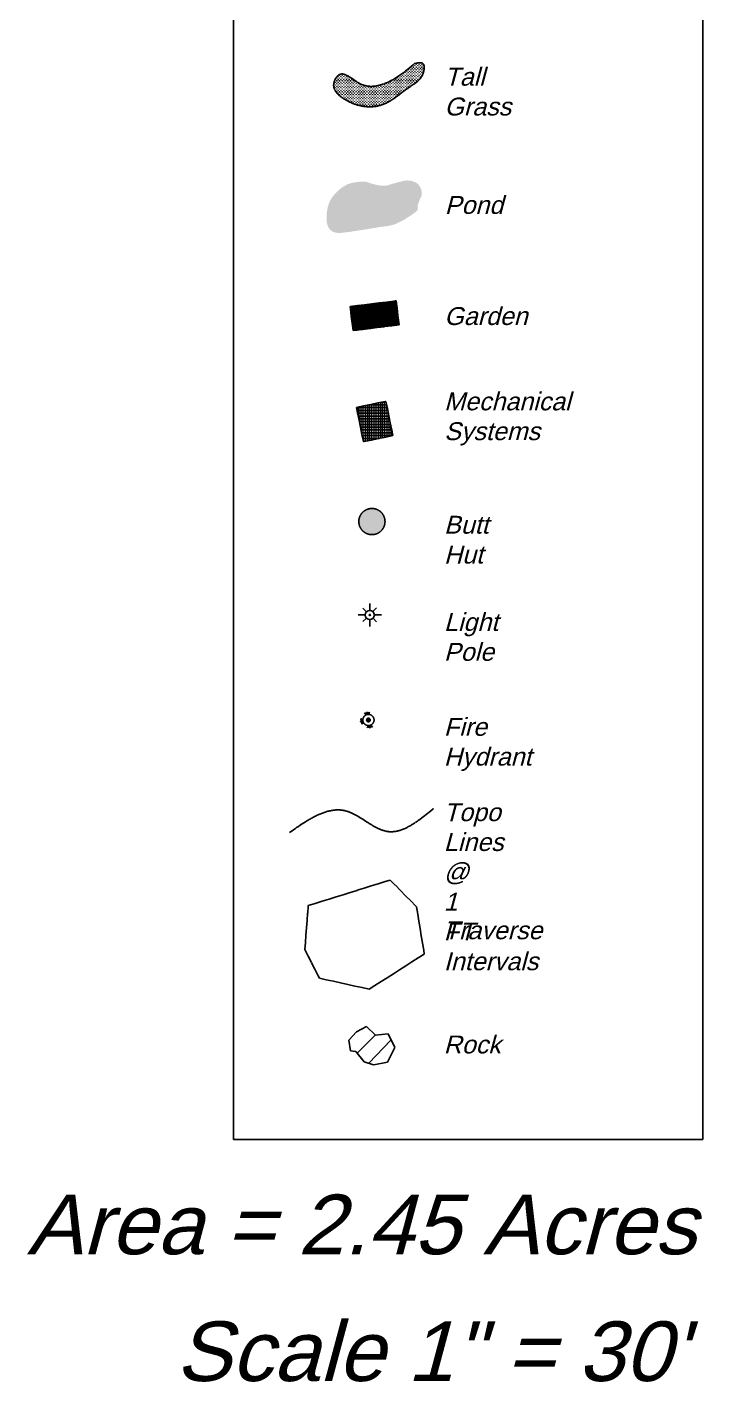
# Model space of a CAD drawing. Header units: inches. Extents: x 390519 to 400596, y 203620 to 211185.
# Drawn here: x 398729 to 400582, y 203876 to 207590 of the extents above; entities that cross this region are included whole.
import ezdxf

# ---------------------------------------------------------------- set-up
doc = ezdxf.new("R2010")
doc.units = ezdxf.units.IN
doc.header["$LTSCALE"] = 0.5
doc.header["$MEASUREMENT"] = 0
doc.linetypes.add('LTP418', pattern=[40, 40, 0])
for name, color, linetype in [('LD-A-WALL-ST', 7, 'Continuous'), ('Lengths Angles', 5, 'LTP418'), ('LTPOLE', 7, 'Continuous'), ('My LAYER', 7, 'LTP418'), ('Names', 1, 'LTP418'), ('TOPO', 80, 'LTP418'), ('Traverse', 4, 'LTP418')]:
    doc.layers.add(name, color=color, linetype=linetype)
doc.styles.add('ARIAL', font='arial.ttf', dxfattribs={"oblique": 15})

# ---------------------------------------------------------------- blocks, each defined once
blk = doc.blocks.new('LTPOLE')
for p, q in [((-0.0966795, 0), (-0.246094, 0)), ((-0.069336, 0.0683595), (-0.140625, 0.1435545)), ((0, 0.0947265), (0, 0.2441405)), ((0.0654295, 0.0703125), (0.1445315, 0.147461)), ((0.0927735, 0), (0.2421875, 0)), ((-0.071289, -0.0683595), (-0.1445315, -0.1396485)), ((0, -0.0966795), (0, -0.243164)), ((0.069336, -0.06640650000000001), (0.1464845, -0.1396485))]:
    blk.add_line(p, q)
for centre, radius in [((-0.001953, 0), 0.0947265), ((0, 0), 0.0126955)]:
    blk.add_circle(centre, radius)
blk = doc.blocks.new('Hyd_vhb')
for p, q in [((-0.0616955099839061, 0.0059714197424228), (-0.0662702305018002, 0.0059714197424228)), ((-0.0662702305018002, 0.0059714197424228), (-0.0662702305018002, -0.0042675605986346)), ((-0.0561056091074761, 0.0212972274840695), (-0.0616955099839061, 0.0212972274840695)), ((-0.0616955099839061, 0.0212972274840695), (-0.0616955099839061, -0.0213536913307166)), ((-0.0561056091074761, -0.0213536913307166), (-0.0561056091074761, 0.0212972274840695)), ((-0.0448992844740133, 0.0152243359805766), (-0.0561056091074761, 0.0152243359805766)), ((-0.022220280685815, 0.0617375912365787), (0.0204306381280048, 0.0617375912365787)), ((-0.022220280685815, 0.0561476903601488), (-0.022220280685815, 0.0617375912365787)), ((0.0204306381280048, 0.0561476903601488), (-0.022220280685815, 0.0561476903601488)), ((-0.0156568002976201, 0.0447810043073673), (-0.0156568002976201, 0.0561476903601488)), ((0.0047540500688683, 0.0055563311030937), (-0.0055785581786267, 0.0055563311030937)), ((-0.0055785581786267, 0.0055563311030937), (-0.0055785581786267, -0.0046476604935606)), ((-0.0051341499618047, 0.06624800342996201), (-0.0051341499619184, 0.0617375912365787)), ((0.0051341499619184, 0.06624800342996201), (-0.0051341499618047, 0.06624800342996201)), ((0.0047540500688683, -0.0046476604935606), (0.0047540500688683, 0.0055563311030937)), ((0.0051341499619184, 0.06624800342996201), (0.0051341499620321, 0.0617375912365787)), ((0.0143577466218403, 0.0449413657285049), (0.0143577466218403, 0.0561476903601488)), ((0.0204306381280048, 0.0617375912365787), (0.0204306381280048, 0.0561476903601488)), ((0.0439144149476079, 0.0156988815448358), (0.0552811010049936, 0.0156988815448358)), ((0.0608710018741476, 0.0222623619375781), (0.0552811010049936, 0.0222623619375781)), ((0.0552811010049936, 0.0222623619375781), (0.0552811010049936, -0.020388556877208)), ((0.0608710018741476, -0.020388556877208), (0.0608710018741476, 0.0222623619375781)), ((0.0654457223920417, 0.0051762312099868), (0.0608710018741476, 0.0051762312099868)), ((0.0654457223920417, -0.0050627491283421), (0.0654457223920417, 0.0051762312099868)), ((-0.0662702305018002, -0.0042675605986346), (-0.0616955099839061, -0.0042675605986346)), ((-0.0616955099839061, -0.0213536913307166), (-0.0561056091074761, -0.0213536913307166)), ((-0.0447389230573663, -0.014790210931551), (-0.0561056091074761, -0.014790210931551)), ((-0.0055785581786267, -0.0046476604935606), (0.0047540500688683, -0.0046476604935606)), ((0.0440747763715308, -0.014315665370134), (0.0552811010049936, -0.014315665370134)), ((0.0552811010049936, -0.020388556877208), (0.0608710018741476, -0.020388556877208)), ((0.0608710018741476, -0.0050627491283421), (0.0654457223920417, -0.0050627491283421))]:
    blk.add_line(p, q)
for radius in [0.046875, 0.0152531377482614]:
    blk.add_circle((-0.0004122540548224, 0.0004543353057329), radius)
blk = doc.blocks.new('BOULDER')
for p, q in [((-0.302734, 0.179688), (-0.085938, 0.353516)), ((-0.117188, 0.326172), (0.257813, -0.050781)), ((-0.085938, 0.353516), (-0.072266, 0.466797)), ((-0.072266, 0.466797), (0.152344, 0.5039060000000001)), ((0.152344, 0.5039060000000001), (0.324219, 0.339844)), ((0.324219, 0.339844), (0.439453, 0.132813)), ((-0.365234, -0.011719), (-0.302734, 0.179688)), ((0.154297, -0.378906), (-0.330078, 0.085938)), ((0.439453, 0.132813), (0.257813, -0.052734)), ((-0.310547, -0.310547), (-0.367188, -0.021484)), ((0.257813, -0.052734), (0.283203, -0.318359)), ((-0.003906, -0.460938), (-0.310547, -0.310547)), ((0.283203, -0.318359), (-0.003906, -0.460938))]:
    blk.add_line(p, q)

msp = doc.modelspace()

# ---------------------------------------------------------------- hatches: boundary and pattern name
at = {"layer": 'Lengths Angles'}
h = msp.add_hatch(color=256, dxfattribs=at)
h.dxf.hatch_style = 1
h.set_gradient(color1=(0, 0, 255), one_color=1, tint=1, name='INVHEMISPHERICAL')
edge = h.paths.add_edge_path()
edge.add_line((399706.0344099291, 207043.2899775761), (399697.6370270086, 207042.2479665573))
edge.add_arc((399768.0738112675, 206568.1244969559), 479.3270334575794, 98.45017665248908, 100.1628302127067)
edge.add_line((399683.4983676886, 207039.9310244089), (399669.3637946864, 207037.6140822601))
edge.add_line((399669.3637946872, 207037.6140822601), (399655.2047037784, 207035.2971401112))
edge.add_arc((399356.9088779241, 208813.2925895671), 1802.844479706796, 279.0680222867757, 279.5238669074569, ccw=False)
edge.add_arc((399370.8547401009, 208815.573854587), 1802.954647392331, 278.1642489465002, 278.6189476561131, ccw=False)
edge.add_arc((399488.4586505694, 207920.3098525824), 900.1269329288339, 277.93621384188833, 278.84698275855567, ccw=False)
edge.add_arc((399543.1846090397, 207511.271198262), 487.4551515575359, 274.9984013975746, 278.203547513271, ccw=False)
edge.add_arc((399586.078712658, 207078.6572611686), 52.98917508237304, 247.5424798695989, 269.54246892504176, ccw=False)
edge.add_arc((399585.6501400843, 207058.683791623), 35.1197766149344, 186.9312043361232, 235.6559567970205, ccw=False)
edge.add_line((399550.7870270154, 207054.4456249587), (399550.362049972, 207057.6942475478))
edge.add_arc((399655.908017681, 207068.1533575905), 106.0629260501457, 169.9342966337686, 185.6592666655653, ccw=False)
edge.add_arc((399646.6068766126, 207073.4880041881), 96.04108069499894, 154.8327616466662, 172.0985357163665, ccw=False)
edge.add_line((399559.6829406973, 207114.3306111819), (399560.5655853254, 207115.9814835417))
edge.add_arc((399647.5144191412, 207065.4174610446), 100.5824043906283, 133.4313056427499, 149.8203858369552, ccw=False)
edge.add_arc((399660.4486607341, 207054.5067945127), 117.4130540559877, 119.9946764508328, 134.354574771791, ccw=False)
edge.add_line((399601.7515816502, 207156.1949362489), (399606.6224723756, 207158.8714743573))
edge.add_arc((399642.3785448745, 207068.8786577708), 96.83596314218549, 94.84423048970541, 111.6689838912288, ccw=False)
edge.add_arc((399649.1086649178, 207071.5250660414), 95.02036023705519, 84.68540872288031, 99.0263593280796, ccw=False)
edge.add_arc((399643.809802779, 207108.7610254968), 59.08305697106493, 67.9478235107996, 76.19325206805593, ccw=False)
edge.add_arc((399732.2592192655, 207354.5290526212), 202.1758501781637, 250.8666831612836, 253.2743924176813)
edge.add_arc((399717.8430604646, 207304.737744777), 150.3431192437735, 253.0750380432393, 264.104890100813)
edge.add_line((399702.4016734734, 207155.1897020889), (399711.7266505167, 207155.1406662763))
edge.add_arc((399700.3337967563, 207222.0275347168), 67.8502047641038, 279.6664320429173, 291.8214375141364)
edge.add_arc((400081.9055851987, 205921.4765689182), 1287.845767908893, 105.42433974810581, 106.0635298070394, ccw=False)
edge.add_arc((399921.4753919551, 206511.4678351795), 676.439381363744, 103.4044558182627, 105.6162334226413, ccw=False)
edge.add_arc((399769.8066688795, 207112.8491735556), 56.86369651863752, 65.12391820254658, 95.19206282430952, ccw=False)
edge.add_line((399793.7267882535, 207164.4370390954), (399799.5906541856, 207160.7879573691))
edge.add_arc((399774.2408617968, 207134.3152346695), 36.65265367282555, -0.138097970974286, 46.241334976136784, ccw=False)
edge.add_line((399810.8934090054, 207134.2268921728), (399810.9751353599, 207131.6852025495))
edge.add_arc((399773.241968317, 207138.690916698), 38.37801357325161, 328.00346122248055, 349.4819664322784, ccw=False)
edge.add_arc((400097.5920613157, 206997.1637042952), 315.9686081831591, 157.4458219364251, 160.0396057182438)
edge.add_line((399800.6040609814, 207105.0260657277), (399799.4231151601, 207101.4505377205))
edge.add_line((399799.4231151585, 207101.4505377207), (399799.198367684, 207087.7981502098))
edge.add_arc((399700.0583714806, 207198.3872007439), 148.5216379697583, 300.8233083812735, 311.8753396469276, ccw=False)
edge.add_arc((399625.0209264094, 207300.0172247421), 274.5237514471482, 297.376727043674, 303.40468609798484, ccw=False)
edge.add_line((399751.2576881638, 207056.2395184389), (399737.9567239765, 207049.8076543436))
edge.add_arc((399695.2225901112, 207180.3165818322), 137.3272964544694, 276.216062804404, 288.1306318758001, ccw=False)
edge.add_line((399710.0921234274, 207043.7966809738), (399706.0344099289, 207043.2899775764))
at = {"layer": 'My LAYER'}
h = msp.add_hatch(color=256, dxfattribs=at)
h.dxf.hatch_style = 1
h.set_gradient(color1=(204, 178, 102), one_color=1, tint=1, name='SPHERICAL')
edge = h.paths.add_edge_path()
edge.add_arc((399674.2684654435, 206234.5054613971), 35.90153219411093, 0, 360)
at = {"layer": 'Names'}
h = msp.add_hatch(dxfattribs=at)
h.set_pattern_fill('EARTH', color=73, scale=24.517906335)
h.set_pattern_definition([(0, (-1197368.648576512, -626493.6737289047), (6.12947658375, 6.12947658375), [6.12947658375, -6.12947658375]), (0, (-1197368.648576512, -626491.375175186), (6.12947658375, 6.12947658375), [6.12947658375, -6.12947658375]), (0, (-1197368.648576512, -626489.0766214668), (6.12947658375, 6.12947658375), [6.12947658375, -6.12947658375]), (90, (-1197367.882391939, -626488.3104368942), (-6.129476583749998, 6.12947658375), [6.12947658375, -6.12947658375]), (90, (-1197365.583838221, -626488.3104368942), (-6.129476583749998, 6.12947658375), [6.12947658375, -6.12947658375]), (90, (-1197363.285284502, -626488.3104368942), (-6.129476583749998, 6.12947658375), [6.12947658375, -6.12947658375])])
h.paths.add_polyline_path([(399614.5341189867, 206824.2191244354), (399740.6673447406, 206839.6813866687), (399748.7517138021, 206773.7332393369), (399622.6184880473, 206758.2709771036)])
h = msp.add_hatch(dxfattribs=at)
h.set_pattern_fill('INSUL', scale=20.4315886125)
h.set_pattern_definition([(0, (-1197363.914313717, -626655.8297766484), (0, 7.661845729687499), []), (0, (-1197363.914313717, -626653.2758280719), (0, 7.661845729687499), [2.5539485765625, -2.5539485765625]), (0, (-1197363.914313717, -626650.7218794953), (0, 7.661845729687499), [2.5539485765625, -2.5539485765625])])
h.paths.add_polyline_path([(399731.8041568305, 206470.0370212048), (399650.9694710597, 206453.578015984), (399631.8256430589, 206547.5986022907), (399712.6603288297, 206564.0576075115)])
at = {"layer": 'TOPO', "true_color": 0xc3c606}
h = msp.add_hatch(dxfattribs=at)
h.set_pattern_fill('GRASS', color=52, scale=5.31221303925)
h.set_pattern_definition([(90, (-1197834.342539712, -625735.352782513), (-3.756301862170293, 3.756301862170293), [0.996039944859375, -6.516563784793425]), (45, (-1197834.342539712, -625735.352782513), (-3.756301863161274, 3.756301863161274), [0.9960399448593747, -4.316173094390624]), (135, (-1197834.342539712, -625735.352782513), (-3.756301863161274, -3.756301863161274), [0.9960399448593747, -4.316173094390624])])
edge = h.paths.add_edge_path()
edge.add_spline(control_points=[(399792.1483906666, 207490.8846752723), (399765.0641508449, 207468.1618280883), (399722.0556547113, 207432.0790178751), (399642.2680096881, 207421.0803288553), (399590.1015458227, 207481.1283844486), (399559.8929091849, 207424.0223860965), (399612.2949409374, 207375.9856226123), (399702.4573745363, 207359.5616189868), (399765.7895680792, 207421.7979119911), (399815.3914015082, 207448.5048922451), (399821.0688250053, 207496.3306214073), (399800.5451570486, 207492.1660477398), (399791.6558370199, 207490.3622654825)], knot_values=[0, 0, 0, 0, 103.9108447429145, 165.0055232780407, 230.0679544744509, 262.3546263391731, 307.7767570077698, 413.7128578822362, 507.6358979045679, 555.8486378062762, 584.9931816226117, 607.2613120479755, 607.2613120479755, 607.2613120479755, 607.2613120479755], degree=3, periodic=0)

# ---------------------------------------------------------------- linework, layer by layer
at = {"layer": 'My LAYER'}
for points in [[(399294.7288809316, 208908.1126774563), (400581.5025402941, 208908.1126774563), (400581.5025402941, 204539.9646903677), (399294.7288809316, 204539.9646903677)], [(399614.5341189867, 206824.2191244354), (399740.6673447406, 206839.6813866687), (399748.7517138021, 206773.7332393369), (399622.6184880473, 206758.2709771036)], [(399731.8041568305, 206470.0370212048), (399650.9694710597, 206453.578015984), (399631.8256430589, 206547.5986022907), (399712.6603288297, 206564.0576075115)]]:
    msp.add_lwpolyline(points, close=True, dxfattribs=at)
msp.add_circle((399674.2684654435, 206234.5054613971), 35.90153219411093, dxfattribs=at)
msp.add_spline([(399792.1483906666, 207490.8846752723), (399705.2581760557, 207433.8973586126), (399644.1634975206, 207433.8973586126), (399584.4264666075, 207459.6773332222), (399569.3383337911, 207431.133026816), (399596.1486883676, 207394.4673092864), (399700.5679314202, 207376.6045225831), (399779.5879014367, 207427.3724434152), (399813.9239674453, 207461.2177216662), (399813.9239674453, 207490.3622654825), (399791.6558370199, 207490.3622654825)], degree=3, dxfattribs=at)
at = {"layer": 'TOPO'}
msp.add_spline([(399448.2818370098, 205381.9516655202), (399603.5921789436, 205440.9289204692), (399715.4057664797, 205385.0525727519), (399842.7649936266, 205447.1407378581)], degree=3, dxfattribs=at)
at = {"layer": 'Traverse'}
for p, q in [((399499.7933675395, 205181.5774086947), (399724.3664393518, 205251.6429057419)), ((399724.3664393518, 205251.6429057419), (399796.7410075031, 205178.2189487969)), ((399490.1814369829, 205060.8573510088), (399499.7933675395, 205181.5774086947)), ((399796.7410075031, 205178.2189487969), (399817.85633629, 205048.8167985464)), ((399490.1814369829, 205060.8573510088), (399530.3010338917, 204982.5498895072)), ((399817.85633629, 205048.8167985464), (399667.0061755497, 204952.5382966469)), ((399667.0061755497, 204952.5382966469), (399530.3010338917, 204982.5498895072))]:
    msp.add_line(p, q, dxfattribs=at)

# ---------------------------------------------------------------- block references
at = {"layer": 'LD-A-WALL-ST', "xscale": 130.76216712, "yscale": 130.76216712, "zscale": 130.76216712, "rotation": 90}
msp.add_blockref('BOULDER', (399676.8156703077, 204792.6727051148), dxfattribs=at)
at = {"layer": 'LTPOLE', "xscale": 130.76216712, "yscale": 130.76216712, "zscale": 130.76216712, "rotation": 90}
msp.add_blockref('LTPOLE', (399668.5206602579, 205978.5609672321), dxfattribs=at)
at = {"layer": 'My LAYER', "xscale": 326.905417799925, "yscale": 326.905417799925, "zscale": 16.34527089, "rotation": 100.7357963785424}
msp.add_blockref('Hyd_vhb', (399664.9258707976, 205690.6616351339), dxfattribs=at)

# ---------------------------------------------------------------- texts
at = {"layer": 'My LAYER', "char_height": 163.4527089, "attachment_point": 1, "style": 'ARIAL'}
for s, width, insert in [('Area = 2.45 Acres', 2192.25369933364, (398728.6634022007, 204389.1655711369)), ('Scale 1" = 30\'', 1918.367371216824, (399136.1373381615, 204041.5086969864))]:
    msp.add_mtext_dynamic_manual_height_columns(s, width=width, gutter_width=0.5, heights=[0], dxfattribs=dict(at, insert=insert))
at = {"layer": 'Names', "char_height": 49.03581267, "attachment_point": 1, "style": 'ARIAL'}
for s, width, heights, insert in [('Tall Grass', 34.13272478291765, [0], (399873.0577228423, 207478.6534380447)), ('Pond', 33.91547896433622, [0], (399873.8883939423, 207127.0515932171)), ('Garden', 21.23368449509144, [0], (399872.4478546707, 206822.4313055836)), ('Mechanical Systems', 18.33800436812453, [0], (399872.2304728059, 206588.52700102)), ('Butt Hut', 14.89502115070354, [0], (399871.9161467245, 206250.3100853488)), ('Light Pole', 10.42388998449314, [0], (399871.6682117842, 205983.5304720327)), ('Fire Hydrant', 12.02279687044211, [0], (399871.4012097009, 205696.2344879233)), ('Topo Lines @ 1 FT Intervals', 49.21818507020362, [0], (399871.1836298034, 205462.1170995189)), ('Traverse', 35.53728322451934, [0], (399870.9673107499, 205138.3352050805)), ('Rock', 49.80904901900794, [5.227199825346975], (399870.9673107499, 204825.3081731815))]:
    msp.add_mtext_dynamic_manual_height_columns(s, width=width, gutter_width=0.5, heights=heights, dxfattribs=dict(at, insert=insert))

doc.saveas('drawing.dxf')
